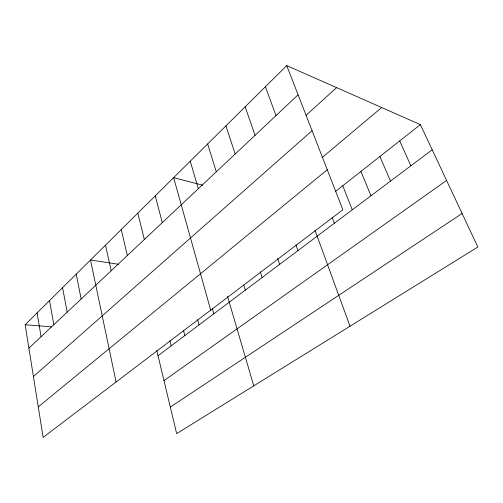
<?xml version="1.0" encoding="UTF-8"?>
<svg xmlns="http://www.w3.org/2000/svg" width="503" height="503" viewBox="0 0 503 503"><rect width="100%" height="100%" fill="white"/><g stroke="black" fill="none" stroke-linecap="round" stroke-linejoin="round"><path stroke-width="0.75" d="M286.741 65.616L342.851 209.782L43.139 437.384L25.15 324.743L286.741 65.616L420.395 124.631L477.85 247.023L176.66 433.617L156.798 350.56M28.891 348.183L298.103 94.803M306.113 115.281L336.595 87.629M33.424 376.565L312.074 130.692M322.071 157.602L381.676 107.535M38.266 406.87L327.264 169.731M335.545 191.429L420.395 124.631M158.036 355.722L432.196 149.775M163.991 380.62L446.595 180.445M170.316 407.09L462.1 213.479M25.15 324.743L51.69 326.881M118.494 264.27L90.509 259.994L116.086 381.984M202.797 185.23L173.636 177.66L210.694 310.144M399.709 140.915L410.882 165.789M379.91 156.502L390.491 181.105M360.947 171.429L370.981 195.761M342.763 185.745L352.282 209.808M332.162 217.51L334.357 223.275M265.402 86.755L275.996 115.608M315.004 230.317L350.013 326.221M295.934 244.81L297.958 250.613M245.162 106.806L255.052 135.326M277.656 258.473L279.63 264.383M225.935 125.851L235.178 154.025M260.24 271.714L262.101 277.549M207.645 143.965L216.296 171.8M243.729 284.943L245.326 290.156M190.235 161.218L198.333 188.707M227.526 296.355L253.757 385.851M212.36 308.559L213.838 313.803M197.648 319.738L199.043 324.919M155.251 195.868L162.299 222.622M183.463 330.295L184.834 335.589M169.876 340.625L171.177 345.85M137.816 213.14L144.367 239.503M121.254 229.544L127.347 255.518M105.504 245.143L111.182 270.733M76.217 274.154L81.146 299.002M62.573 287.666L67.176 312.156M49.546 300.574L53.834 324.712M37.077 312.923L41.089 336.708"/></g></svg>
